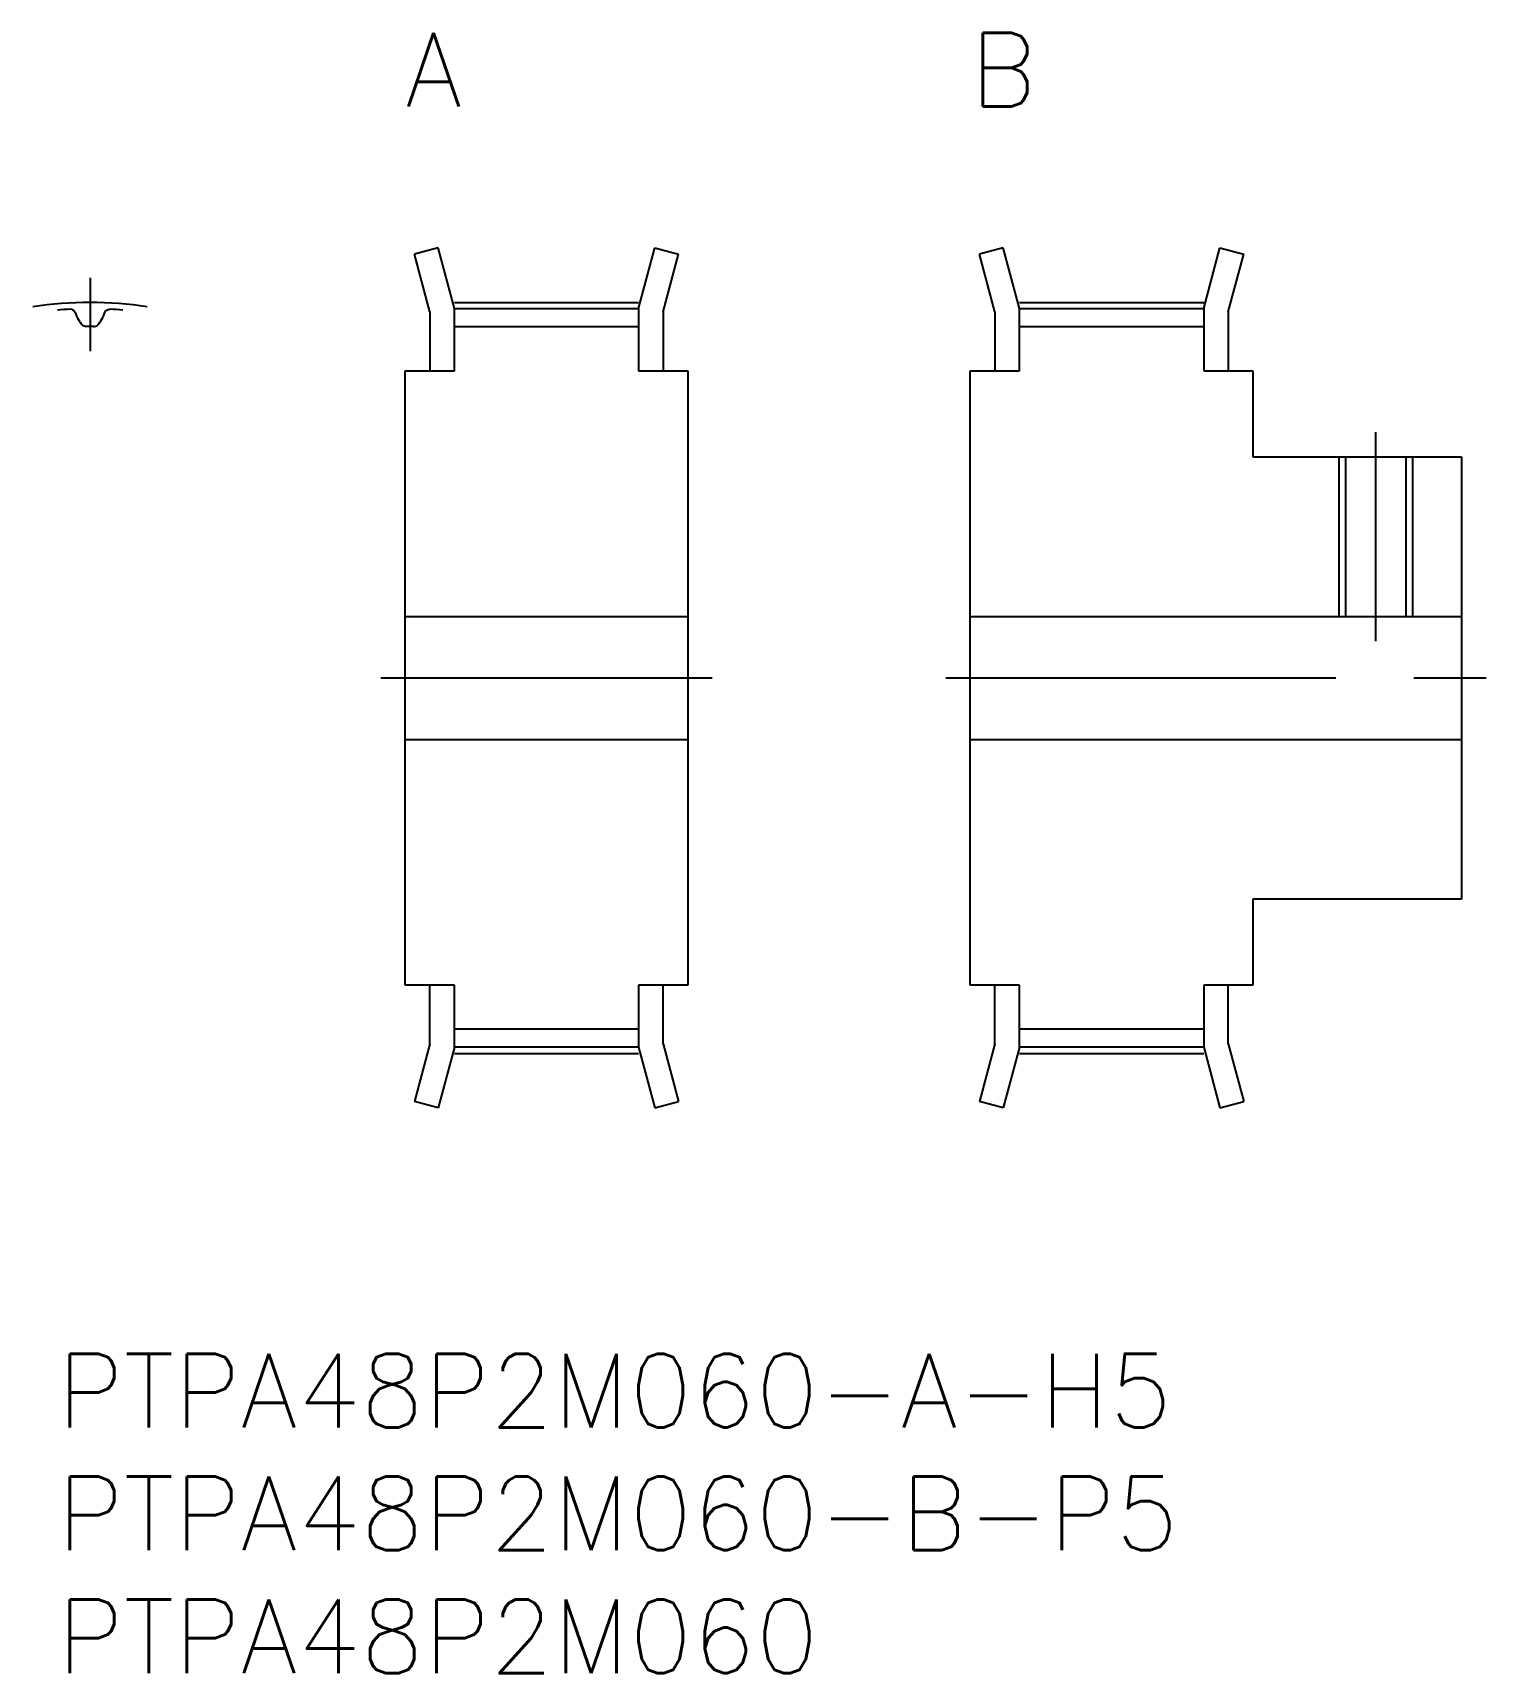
# Model space of a CAD drawing. Extents: x -1 to 58.2, y -13 to 53.8.
import ezdxf

# ---------------------------------------------------------------- set-up
doc = ezdxf.new("R2010")
doc.units = 0
doc.header["$LTSCALE"] = 0.5
doc.linetypes.add('CENTER', pattern=[50.8, 31.75, -6.35, 6.35, -6.35])
for name, color, linetype in [('MSM_CENTER', 1, 'CENTER'), ('MSM_CONTINUOUS', 7, 'CONTINUOUS'), ('MSM_NARROW', 5, 'CONTINUOUS'), ('MSM_PART_NUMBER', 7, 'CONTINUOUS')]:
    doc.layers.add(name, color=color, linetype=linetype)
doc.styles.get("Standard").update_dxf_attribs({"font": 'txt.shx', "height": 3, "bigfont": 'bigfont.shx'})

# ---------------------------------------------------------------- blocks, each defined once
blk = doc.blocks.new('*U105')
at = {"layer": 'MSM_PART_NUMBER'}
blk.add_text('PTPA48P2M060-A-H5', height=3, dxfattribs=at).set_placement((0, -3))
blk = doc.blocks.new('*U106')
at = {"layer": 'MSM_PART_NUMBER'}
blk.add_text('PTPA48P2M060-B-P5', height=3, dxfattribs=at).set_placement((0, -8))
blk = doc.blocks.new('*U107')
at = {"layer": 'MSM_PART_NUMBER'}
blk.add_text('PTPA48P2M060', height=3, dxfattribs=at).set_placement((0, -13))
blk = doc.blocks.new('*U108')
at = {"layer": 'MSM_PART_NUMBER'}
blk.add_text('A', height=3, dxfattribs=at).set_placement((14.16, 50.75))
blk = doc.blocks.new('*U109')
at = {"layer": 'MSM_PART_NUMBER'}
blk.add_text('B', height=3, dxfattribs=at).set_placement((37.16, 50.75))

msp = doc.modelspace()

# ---------------------------------------------------------------- linework, layer by layer
at = {"layer": 'MSM_CENTER'}
for p, q in [((1.33, 43.78), (1.33, 40.795)), ((16.16, 42.78), (23.66, 42.78)), ((39.16, 42.78), (46.66, 42.78)), ((53.66, 37.5), (53.66, 29)), ((13.16, 27.5), (26.66, 27.5)), ((36.16, 27.5), (58.16, 27.5)), ((16.16, 12.22), (23.66, 12.22)), ((39.16, 12.22), (46.66, 12.22))]:
    msp.add_line(p, q, dxfattribs=at)
msp.add_arc((1.33, 27.5), 15.28, 81.22893, 98.77107, dxfattribs=at)
at = {"layer": 'MSM_CONTINUOUS'}
for p, q in [((15.497, 45), (14.531, 44.741)), ((15.16, 42.393), (14.531, 44.741)), ((16.16, 42.525), (15.497, 45)), ((23.66, 42.525), (24.323, 45)), ((24.323, 45), (25.289, 44.741)), ((24.66, 42.393), (25.289, 44.741)), ((38.497, 45), (37.531, 44.741)), ((38.16, 42.393), (37.531, 44.741)), ((39.16, 42.525), (38.497, 45)), ((46.66, 42.525), (47.323, 45)), ((47.323, 45), (48.289, 44.741)), ((47.66, 42.393), (48.289, 44.741)), ((15.16, 42.393), (15.16, 40)), ((16.16, 42.525), (23.66, 42.525)), ((16.16, 40), (16.16, 42.525)), ((23.66, 42.525), (23.66, 40)), ((24.66, 42.393), (24.66, 40)), ((38.16, 42.393), (38.16, 40)), ((39.16, 42.525), (46.66, 42.525)), ((39.16, 40), (39.16, 42.525)), ((46.66, 42.525), (46.66, 40)), ((47.66, 42.393), (47.66, 40)), ((16.16, 41.795), (23.66, 41.795)), ((39.16, 41.795), (46.66, 41.795)), ((14.16, 40), (16.16, 40)), ((14.16, 15), (14.16, 40)), ((23.66, 40), (25.66, 40)), ((25.66, 40), (25.66, 15)), ((37.16, 40), (39.16, 40)), ((37.16, 15), (37.16, 40)), ((46.66, 40), (48.66, 40)), ((48.66, 40), (48.66, 36.5)), ((48.66, 36.5), (57.16, 36.5)), ((52.43, 36.5), (52.43, 30)), ((54.889, 36.5), (54.889, 30)), ((57.16, 36.5), (57.16, 18.5)), ((14.16, 30), (25.66, 30)), ((37.16, 30), (57.16, 30)), ((14.16, 25), (25.66, 25)), ((37.16, 25), (57.16, 25)), ((57.16, 18.5), (48.66, 18.5)), ((48.66, 18.5), (48.66, 15)), ((16.16, 15), (14.16, 15)), ((15.16, 12.607), (15.16, 15)), ((16.16, 12.475), (16.16, 15)), ((25.66, 15), (23.66, 15)), ((23.66, 15), (23.66, 12.475)), ((24.66, 12.607), (24.66, 15)), ((39.16, 15), (37.16, 15)), ((38.16, 12.607), (38.16, 15)), ((39.16, 12.475), (39.16, 15)), ((48.66, 15), (46.66, 15)), ((46.66, 15), (46.66, 12.475)), ((47.66, 12.607), (47.66, 15)), ((23.66, 13.205), (16.16, 13.205)), ((46.66, 13.205), (39.16, 13.205)), ((15.16, 12.607), (14.531, 10.259)), ((16.16, 12.475), (15.497, 10)), ((23.66, 12.475), (16.16, 12.475)), ((23.66, 12.475), (24.323, 10)), ((24.66, 12.607), (25.289, 10.259)), ((38.16, 12.607), (37.531, 10.259)), ((39.16, 12.475), (38.497, 10)), ((46.66, 12.475), (39.16, 12.475)), ((46.66, 12.475), (47.323, 10)), ((47.66, 12.607), (48.289, 10.259)), ((15.497, 10), (14.531, 10.259)), ((24.323, 10), (25.289, 10.259)), ((38.497, 10), (37.531, 10.259)), ((47.323, 10), (48.289, 10.259))]:
    msp.add_line(p, q, dxfattribs=at)
for centre, radius, start, end in [((1.33, 27.5), 15.025, 93.06877, 95.07842), ((0.536, 42.304), 0.2, 17.56679, 93.06877), ((1.995, 42.766), 1.33, 197.56679, 223.05232), ((0.665, 42.766), 1.33, 316.94768, 342.43321), ((1.33, 27.5), 15.025, 84.92158, 86.93123), ((1.33, 27.5), 14.295, 89.34003, 90.63533), ((1.491, 41.994), 0.2, 264.58932, 316.94768)]:
    msp.add_arc(centre, radius, start, end, dxfattribs=at)
at = {"layer": 'MSM_CONTINUOUS', "extrusion": (0, 0, -1)}
for centre, start, end in [((-2.124, 42.304), 17.56679, 93.06877), ((-1.169, 41.994), 269.36467, 316.94768)]:
    msp.add_arc(centre, 0.2, start, end, dxfattribs=at)
at = {"layer": 'MSM_NARROW'}
for p, q in [((52.16, 36.5), (52.16, 30)), ((55.16, 36.5), (55.16, 30))]:
    msp.add_line(p, q, dxfattribs=at)

# ---------------------------------------------------------------- block references
at = {"layer": 'MSM_CONTINUOUS'}
for name in ['*U108', '*U109', '*U105', '*U106', '*U107']:
    msp.add_blockref(name, (0, 0), dxfattribs=at)

doc.saveas('drawing.dxf')
